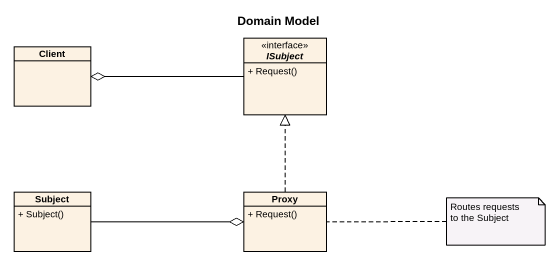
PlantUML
@startuml
title Domain Model
hide circle
hide empty members
skinparam classAttributeIconSize 0
class Client
interface ISubject {
  + Request()
}
class Subject {
  + Subject()
}
class Proxy {
  + Request()
}
ISubject -left-o Client
Subject -right-o Proxy
Proxy .up.|> ISubject
note right of Proxy
  Routes requests
  to the Subject
end note
@enduml
